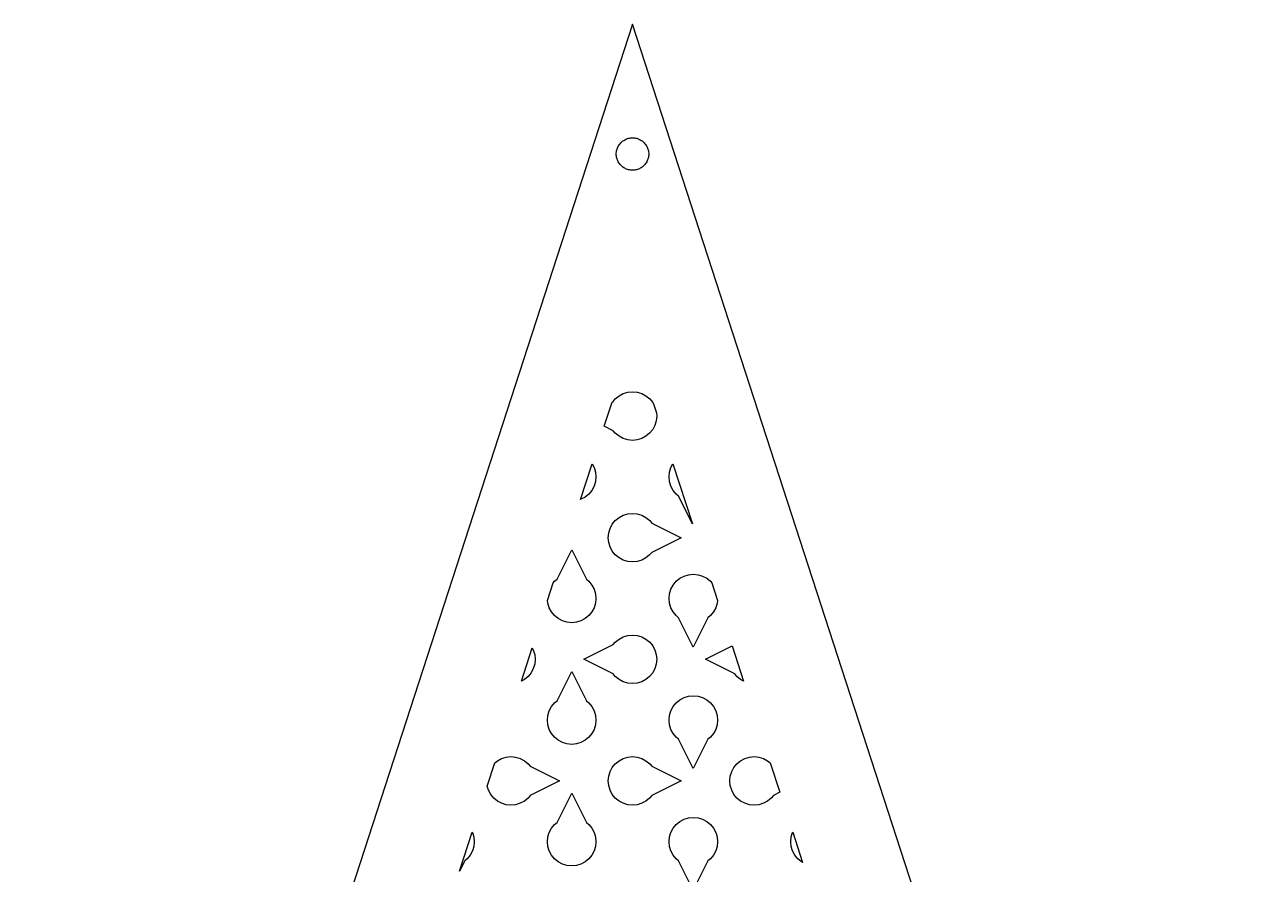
# Model space of a CAD drawing. Header units: metres. Extents: x -75 to 75, y 0 to 231.
# Drawn here: x -75 to 75, y 125.9 to 230.8 of the extents above; entities that cross this region are included whole.
import ezdxf

# ---------------------------------------------------------------- set-up
doc = ezdxf.new("R2010")
doc.units = ezdxf.units.M

msp = doc.modelspace()

# ---------------------------------------------------------------- linework, layer by layer
for p, q in [((0, 230.826), (-75, 0)), ((75, 0), (0, 230.826)), ((-1.68864, 215.898), (-1.61803, 216.002)), ((-1.61803, 216.002), (-1.54102, 216.101)), ((-1.54102, 216.101), (-1.45793, 216.195)), ((-1.45793, 216.195), (-1.36908, 216.284)), ((-1.36908, 216.284), (-1.27484, 216.367)), ((-1.27484, 216.367), (-1.17557, 216.444)), ((-1.17557, 216.444), (-1.07164, 216.515)), ((-1.07164, 216.515), (-0.9635, 216.579)), ((-0.9635, 216.579), (-0.85155, 216.636)), ((-0.85155, 216.636), (-0.73624, 216.686)), ((-0.73624, 216.686), (-0.61803, 216.728)), ((-0.61803, 216.728), (-0.49738, 216.763)), ((-0.49738, 216.763), (-0.37476, 216.791)), ((-0.37476, 216.791), (-0.25066, 216.81)), ((-0.25066, 216.81), (-0.12558, 216.822)), ((-0.12558, 216.822), (0, 216.826)), ((0, 216.826), (0.12558, 216.822)), ((0.12558, 216.822), (0.25066, 216.81)), ((0.25066, 216.81), (0.37476, 216.791)), ((0.37476, 216.791), (0.49738, 216.763)), ((0.49738, 216.763), (0.61803, 216.728)), ((0.61803, 216.728), (0.73624, 216.686)), ((0.73624, 216.686), (0.85155, 216.636)), ((0.85155, 216.636), (0.9635, 216.579)), ((0.9635, 216.579), (1.07164, 216.515)), ((1.07164, 216.515), (1.17557, 216.444)), ((1.17557, 216.444), (1.27484, 216.367)), ((1.27484, 216.367), (1.36908, 216.284)), ((1.36908, 216.284), (1.45793, 216.195)), ((1.45793, 216.195), (1.54102, 216.101)), ((1.54102, 216.101), (1.61803, 216.002)), ((1.61803, 216.002), (1.68864, 215.898)), ((-2, 214.826), (-1.99605, 214.952)), ((-1.99605, 214.701), (-2, 214.826)), ((-1.99605, 214.952), (-1.98422, 215.077)), ((-1.98422, 214.576), (-1.99605, 214.701)), ((-1.98422, 215.077), (-1.96457, 215.201)), ((-1.96457, 214.451), (-1.98422, 214.576)), ((-1.96457, 215.201), (-1.93716, 215.324)), ((-1.93716, 215.324), (-1.9021, 215.444)), ((-1.9021, 215.444), (-1.85954, 215.562)), ((-1.85954, 215.562), (-1.80965, 215.678)), ((-1.80965, 215.678), (-1.75261, 215.79)), ((-1.75261, 215.79), (-1.68864, 215.898)), ((1.68864, 215.898), (1.75261, 215.79)), ((1.75261, 215.79), (1.80965, 215.678)), ((1.80965, 215.678), (1.85954, 215.562)), ((1.85954, 215.562), (1.9021, 215.444)), ((1.9021, 215.444), (1.93716, 215.324)), ((1.93716, 215.324), (1.96457, 215.201)), ((1.96457, 215.201), (1.98422, 215.077)), ((1.98422, 214.576), (1.96457, 214.451)), ((1.98422, 215.077), (1.99605, 214.952)), ((1.99605, 214.701), (1.98422, 214.576)), ((1.99605, 214.952), (2, 214.826)), ((2, 214.826), (1.99605, 214.701)), ((-1.93716, 214.329), (-1.96457, 214.451)), ((-1.9021, 214.208), (-1.93716, 214.329)), ((-1.85954, 214.09), (-1.9021, 214.208)), ((-1.80965, 213.975), (-1.85954, 214.09)), ((-1.75261, 213.863), (-1.80965, 213.975)), ((-1.68864, 213.755), (-1.75261, 213.863)), ((-1.61803, 213.651), (-1.68864, 213.755)), ((-1.54102, 213.551), (-1.61803, 213.651)), ((-1.45793, 213.457), (-1.54102, 213.551)), ((-1.36908, 213.368), (-1.45793, 213.457)), ((-1.27484, 213.285), (-1.36908, 213.368)), ((-1.17557, 213.208), (-1.27484, 213.285)), ((-1.07164, 213.138), (-1.17557, 213.208)), ((-0.9635, 213.074), (-1.07164, 213.138)), ((-0.85155, 213.017), (-0.9635, 213.074)), ((-0.73624, 212.967), (-0.85155, 213.017)), ((0.85155, 213.017), (0.73624, 212.967)), ((0.9635, 213.074), (0.85155, 213.017)), ((1.07164, 213.138), (0.9635, 213.074)), ((1.17557, 213.208), (1.07164, 213.138)), ((1.27484, 213.285), (1.17557, 213.208)), ((1.36908, 213.368), (1.27484, 213.285)), ((1.45793, 213.457), (1.36908, 213.368)), ((1.54102, 213.551), (1.45793, 213.457)), ((1.61803, 213.651), (1.54102, 213.551)), ((1.68864, 213.755), (1.61803, 213.651)), ((1.75261, 213.863), (1.68864, 213.755)), ((1.80965, 213.975), (1.75261, 213.863)), ((1.85954, 214.09), (1.80965, 213.975)), ((1.9021, 214.208), (1.85954, 214.09)), ((1.93716, 214.329), (1.9021, 214.208)), ((1.96457, 214.451), (1.93716, 214.329)), ((-0.61803, 212.924), (-0.73624, 212.967)), ((-0.49738, 212.889), (-0.61803, 212.924)), ((-0.37476, 212.862), (-0.49738, 212.889)), ((-0.25066, 212.842), (-0.37476, 212.862)), ((-0.12558, 212.83), (-0.25066, 212.842)), ((0, 212.826), (-0.12558, 212.83)), ((0.12558, 212.83), (0, 212.826)), ((0.25066, 212.842), (0.12558, 212.83)), ((0.37476, 212.862), (0.25066, 212.842)), ((0.49738, 212.889), (0.37476, 212.862)), ((0.61803, 212.924), (0.49738, 212.889)), ((0.73624, 212.967), (0.61803, 212.924)), ((-2.37076, 184.308), (-2.11716, 184.618)), ((-2.11716, 184.618), (-1.66351, 184.989)), ((-1.66351, 184.989), (-1.14487, 185.266)), ((-1.14487, 185.266), (-0.58411, 185.436)), ((-0.58411, 185.436), (0, 185.494)), ((0, 185.494), (0.58411, 185.437)), ((0.58411, 185.437), (1.14487, 185.266)), ((1.14487, 185.266), (1.66306, 184.99)), ((1.66306, 184.99), (2.11716, 184.618)), ((2.11716, 184.618), (2.48932, 184.164)), ((-3.4902, 181.252), (-2.52162, 184.233)), ((-2.52162, 184.233), (-2.37076, 184.308)), ((2.48932, 184.164), (2.62941, 183.901)), ((2.62941, 183.901), (2.95348, 182.904)), ((2.93655, 181.916), (2.76581, 181.355)), ((2.99332, 182.5), (2.93655, 181.916)), ((2.95348, 182.904), (2.99332, 182.5)), ((-2.37076, 180.692), (-3.4902, 181.252)), ((-2.11761, 180.383), (-2.37076, 180.692)), ((-1.66351, 180.011), (-2.11761, 180.383)), ((-1.14487, 179.734), (-1.66351, 180.011)), ((1.66306, 180.011), (1.14487, 179.734)), ((2.1167, 180.382), (1.66306, 180.011)), ((2.48886, 180.836), (2.1167, 180.382)), ((2.76581, 181.355), (2.48886, 180.836)), ((-0.58411, 179.563), (-1.14487, 179.734)), ((0, 179.506), (-0.58411, 179.563)), ((0.58411, 179.564), (0, 179.506)), ((1.14487, 179.734), (0.58411, 179.564)), ((-6.42728, 172.212), (-4.99225, 176.629)), ((-4.99225, 176.629), (-4.73419, 176.145)), ((-4.73419, 176.145), (-4.56436, 175.584)), ((-4.56436, 175.584), (-4.50623, 175)), ((4.50623, 175), (4.56345, 175.584)), ((4.56345, 175.584), (4.73419, 176.145)), ((4.73419, 176.145), (4.99232, 176.629)), ((4.99232, 176.629), (7.40446, 169.205)), ((-4.56345, 174.416), (-4.73419, 173.855)), ((-4.50623, 175), (-4.56345, 174.416)), ((4.56436, 174.416), (4.50623, 175)), ((4.73419, 173.855), (4.56436, 174.416)), ((-5.83694, 172.511), (-6.35513, 172.234)), ((-5.3833, 172.882), (-5.83694, 172.511)), ((-5.01114, 173.336), (-5.3833, 172.882)), ((-4.73419, 173.855), (-5.01114, 173.336)), ((5.01022, 173.337), (4.73419, 173.855)), ((5.38239, 172.883), (5.01022, 173.337)), ((5.69183, 172.629), (5.38239, 172.883)), ((7.40446, 169.205), (5.69183, 172.629)), ((-6.35513, 172.234), (-6.42728, 172.212)), ((-2.48932, 169.163), (-2.11716, 169.617)), ((-2.11716, 169.617), (-1.66306, 169.989)), ((-1.66306, 169.989), (-1.14487, 170.266)), ((-1.14487, 170.266), (-0.58411, 170.436)), ((-0.58411, 170.436), (0, 170.494)), ((0, 170.494), (0.58411, 170.437)), ((0.58411, 170.437), (1.14487, 170.266)), ((1.14487, 170.266), (1.66351, 169.989)), ((1.66351, 169.989), (2.11761, 169.617)), ((2.11761, 169.617), (2.37076, 169.308)), ((-2.99332, 167.5), (-2.93655, 168.084)), ((-2.93655, 168.084), (-2.76581, 168.645)), ((-2.76581, 168.645), (-2.48932, 169.163)), ((2.37076, 169.308), (5.98618, 167.5)), ((-2.93564, 166.915), (-2.99332, 167.5)), ((-2.76581, 166.355), (-2.93564, 166.915)), ((5.98618, 167.5), (2.37076, 165.692)), ((-9.30817, 162.371), (-7.5, 165.986)), ((-7.5, 165.986), (-5.69183, 162.371)), ((-2.48932, 165.836), (-2.76581, 166.355)), ((-2.11716, 165.382), (-2.48932, 165.836)), ((-1.66306, 165.01), (-2.11716, 165.382)), ((-1.14487, 164.734), (-1.66306, 165.01)), ((1.66351, 165.011), (1.14487, 164.734)), ((2.1167, 165.382), (1.66351, 165.011)), ((2.37076, 165.692), (2.1167, 165.382)), ((-0.58411, 164.563), (-1.14487, 164.734)), ((0, 164.506), (-0.58411, 164.563)), ((0.58411, 164.564), (0, 164.506)), ((1.14487, 164.734), (0.58411, 164.564)), ((-9.76668, 161.935), (-9.61716, 162.117)), ((-9.61716, 162.117), (-9.30817, 162.371)), ((-5.69183, 162.371), (-5.38193, 162.117)), ((-5.38193, 162.117), (-5.01022, 161.663)), ((5.00977, 161.663), (5.38193, 162.117)), ((5.38193, 162.117), (5.83603, 162.489)), ((5.83603, 162.489), (6.35468, 162.766)), ((6.35468, 162.766), (6.91544, 162.936)), ((6.91544, 162.936), (7.5, 162.993)), ((7.5, 162.993), (8.08411, 162.937)), ((8.08411, 162.937), (8.64487, 162.766)), ((8.64487, 162.766), (9.16351, 162.489)), ((9.16351, 162.489), (9.61761, 162.117)), ((9.61761, 162.117), (9.76662, 161.935)), ((-10.4707, 159.768), (-9.76668, 161.935)), ((-5.01022, 161.663), (-4.73373, 161.145)), ((-4.73373, 161.145), (-4.5639, 160.584)), ((-4.5639, 160.584), (-4.50577, 160)), ((4.50577, 160), (4.56299, 160.584)), ((4.56299, 160.584), (4.73373, 161.145)), ((4.73373, 161.145), (5.00977, 161.663)), ((9.76662, 161.935), (10.471, 159.767)), ((-10.4356, 159.416), (-10.4707, 159.768)), ((-10.2658, 158.855), (-10.4356, 159.416)), ((-4.56299, 159.416), (-4.73373, 158.855)), ((-4.50577, 160), (-4.56299, 159.416)), ((4.5639, 159.416), (4.50577, 160)), ((4.73373, 158.855), (4.5639, 159.416)), ((10.4366, 159.416), (10.2658, 158.855)), ((10.471, 159.767), (10.4366, 159.416)), ((-9.98978, 158.337), (-10.2658, 158.855)), ((-9.61761, 157.883), (-9.98978, 158.337)), ((-9.16351, 157.511), (-9.61761, 157.883)), ((-8.64487, 157.234), (-9.16351, 157.511)), ((-5.83603, 157.511), (-6.35468, 157.234)), ((-5.38239, 157.883), (-5.83603, 157.511)), ((-5.01022, 158.337), (-5.38239, 157.883)), ((-4.73373, 158.855), (-5.01022, 158.337)), ((5.01022, 158.337), (4.73373, 158.855)), ((5.38193, 157.883), (5.01022, 158.337)), ((5.69183, 157.629), (5.38193, 157.883)), ((7.5, 154.014), (5.69183, 157.629)), ((9.30817, 157.629), (7.5, 154.014)), ((9.6167, 157.882), (9.30817, 157.629)), ((9.98886, 158.336), (9.6167, 157.882)), ((10.2658, 158.855), (9.98886, 158.336)), ((-8.08411, 157.063), (-8.64487, 157.234)), ((-7.5, 157.007), (-8.08411, 157.063)), ((-6.91544, 157.064), (-7.5, 157.007)), ((-6.35468, 157.234), (-6.91544, 157.064)), ((-2.37076, 154.308), (-2.11716, 154.618)), ((-2.11716, 154.618), (-1.66351, 154.989)), ((-1.66351, 154.989), (-1.14487, 155.266)), ((-1.14487, 155.266), (-0.58411, 155.436)), ((-0.58411, 155.436), (0, 155.494)), ((0, 155.494), (0.58411, 155.437)), ((0.58411, 155.437), (1.14487, 155.266)), ((1.14487, 155.266), (1.66306, 154.99)), ((1.66306, 154.99), (2.11716, 154.618)), ((2.11716, 154.618), (2.48932, 154.164)), ((-13.705, 149.814), (-12.3746, 153.908)), ((-12.3746, 153.908), (-12.2342, 153.645)), ((-12.2342, 153.645), (-12.0644, 153.084)), ((-12.0644, 153.084), (-12.0067, 152.499)), ((-5.98618, 152.5), (-2.37076, 154.308)), ((2.48932, 154.164), (2.76581, 153.645)), ((2.76581, 153.645), (2.93564, 153.085)), ((2.93564, 153.085), (2.99332, 152.5)), ((9.01382, 152.5), (12.2984, 154.143)), ((12.2984, 154.143), (13.705, 149.814)), ((-12.0634, 151.915), (-12.2342, 151.355)), ((-12.0067, 152.499), (-12.0634, 151.915)), ((-2.37076, 150.692), (-5.98618, 152.5)), ((2.93655, 151.916), (2.76581, 151.355)), ((2.99332, 152.5), (2.93655, 151.916)), ((12.6292, 150.692), (9.01382, 152.5)), ((-13.3365, 150.011), (-13.705, 149.814)), ((-12.8828, 150.382), (-13.3365, 150.011)), ((-12.5107, 150.836), (-12.8828, 150.382)), ((-12.2342, 151.355), (-12.5107, 150.836)), ((-9.30817, 147.371), (-7.5, 150.986)), ((-7.5, 150.986), (-5.69183, 147.371)), ((-2.11761, 150.383), (-2.37076, 150.692)), ((-1.66351, 150.011), (-2.11761, 150.383)), ((-1.14487, 149.734), (-1.66351, 150.011)), ((1.66306, 150.011), (1.14487, 149.734)), ((2.1167, 150.382), (1.66306, 150.011)), ((2.48886, 150.836), (2.1167, 150.382)), ((2.76581, 151.355), (2.48886, 150.836)), ((12.8824, 150.383), (12.6292, 150.692)), ((13.3365, 150.011), (12.8824, 150.383)), ((13.705, 149.814), (13.3365, 150.011)), ((-0.58411, 149.563), (-1.14487, 149.734)), ((0, 149.506), (-0.58411, 149.563)), ((0.58411, 149.564), (0, 149.506)), ((1.14487, 149.734), (0.58411, 149.564)), ((-9.98978, 146.663), (-9.61761, 147.117)), ((-9.61761, 147.117), (-9.30817, 147.371)), ((-5.69183, 147.371), (-5.38239, 147.117)), ((-5.38239, 147.117), (-5.01022, 146.663)), ((5.01068, 146.663), (5.38284, 147.117)), ((5.38284, 147.117), (5.83694, 147.489)), ((5.83694, 147.489), (6.35513, 147.766)), ((6.35513, 147.766), (6.91589, 147.936)), ((6.91589, 147.936), (7.50046, 147.993)), ((7.50046, 147.993), (8.08456, 147.937)), ((8.08456, 147.937), (8.64532, 147.766)), ((8.64532, 147.766), (9.16351, 147.489)), ((9.16351, 147.489), (9.61761, 147.117)), ((9.61761, 147.117), (9.98978, 146.663)), ((-10.4942, 145), (-10.437, 145.584)), ((-10.437, 145.584), (-10.2663, 146.145)), ((-10.2663, 146.145), (-9.98978, 146.663)), ((-5.01022, 146.663), (-4.73419, 146.145)), ((-4.73419, 146.145), (-4.56436, 145.584)), ((-4.56436, 145.584), (-4.50623, 145)), ((4.50623, 145), (4.56345, 145.584)), ((4.56345, 145.584), (4.73419, 146.145)), ((4.73419, 146.145), (5.01068, 146.663)), ((9.98978, 146.663), (10.2663, 146.145)), ((10.2663, 146.145), (10.4361, 145.584)), ((10.4361, 145.584), (10.4942, 145)), ((-10.4361, 144.416), (-10.4942, 145)), ((-10.2663, 143.855), (-10.4361, 144.416)), ((-4.56345, 144.416), (-4.73419, 143.855)), ((-4.50623, 145), (-4.56345, 144.416)), ((4.56436, 144.416), (4.50623, 145)), ((4.73419, 143.855), (4.56436, 144.416)), ((10.437, 144.416), (10.2663, 143.855)), ((10.4942, 145), (10.437, 144.416)), ((-9.98978, 143.337), (-10.2663, 143.855)), ((-9.61761, 142.883), (-9.98978, 143.337)), ((-9.16351, 142.511), (-9.61761, 142.883)), ((-8.64532, 142.234), (-9.16351, 142.511)), ((-5.83694, 142.511), (-6.35513, 142.234)), ((-5.3833, 142.882), (-5.83694, 142.511)), ((-5.01114, 143.336), (-5.3833, 142.882)), ((-4.73419, 143.855), (-5.01114, 143.336)), ((5.01022, 143.337), (4.73419, 143.855)), ((5.38239, 142.883), (5.01022, 143.337)), ((5.69183, 142.629), (5.38239, 142.883)), ((7.5, 139.014), (5.69183, 142.629)), ((9.30817, 142.629), (7.5, 139.014)), ((9.61716, 142.882), (9.30817, 142.629)), ((9.98932, 143.336), (9.61716, 142.882)), ((10.2663, 143.855), (9.98932, 143.336)), ((-8.08456, 142.063), (-8.64532, 142.234)), ((-7.50046, 142.007), (-8.08456, 142.063)), ((-6.91589, 142.064), (-7.50046, 142.007)), ((-6.35513, 142.234), (-6.91589, 142.064)), ((-17.9164, 136.852), (-16.982, 139.728)), ((-16.982, 139.728), (-16.6635, 139.989)), ((-16.6635, 139.989), (-16.1449, 140.266)), ((-16.1449, 140.266), (-15.5841, 140.436)), ((-15.5841, 140.436), (-15, 140.494)), ((-15, 140.494), (-14.4159, 140.437)), ((-14.4159, 140.437), (-13.8551, 140.266)), ((-13.8551, 140.266), (-13.3365, 139.989)), ((-13.3365, 139.989), (-12.8824, 139.617)), ((-12.8824, 139.617), (-12.6292, 139.308)), ((-2.48932, 139.163), (-2.11716, 139.617)), ((-2.11716, 139.617), (-1.66306, 139.989)), ((-1.66306, 139.989), (-1.14487, 140.266)), ((-1.14487, 140.266), (-0.58411, 140.436)), ((-0.58411, 140.436), (0, 140.494)), ((0, 140.494), (0.58411, 140.437)), ((0.58411, 140.437), (1.14487, 140.266)), ((1.14487, 140.266), (1.66351, 139.989)), ((1.66351, 139.989), (2.11761, 139.617)), ((2.11761, 139.617), (2.37076, 139.308)), ((12.5102, 139.163), (12.8824, 139.617)), ((12.8824, 139.617), (13.3365, 139.989)), ((13.3365, 139.989), (13.8551, 140.266)), ((13.8551, 140.266), (14.4159, 140.436)), ((14.4159, 140.436), (15, 140.494)), ((15, 140.494), (15.5841, 140.437)), ((15.5841, 140.437), (16.1449, 140.266)), ((16.1449, 140.266), (16.6635, 139.989)), ((16.6635, 139.989), (16.982, 139.728)), ((16.982, 139.728), (18.1645, 136.089)), ((-12.6292, 139.308), (-9.01382, 137.5)), ((-2.99332, 137.5), (-2.93655, 138.084)), ((-2.93655, 138.084), (-2.76581, 138.645)), ((-2.76581, 138.645), (-2.48932, 139.163)), ((2.37076, 139.308), (5.98618, 137.5)), ((12.0067, 137.501), (12.0634, 138.085)), ((12.0634, 138.085), (12.2342, 138.645)), ((12.2342, 138.645), (12.5102, 139.163)), ((-17.7658, 136.355), (-17.9164, 136.852)), ((-9.01382, 137.5), (-12.6292, 135.692)), ((-2.93564, 136.915), (-2.99332, 137.5)), ((-2.76581, 136.355), (-2.93564, 136.915)), ((5.98618, 137.5), (2.37076, 135.692)), ((12.0644, 136.916), (12.0067, 137.501)), ((12.2342, 136.355), (12.0644, 136.916)), ((-17.4898, 135.837), (-17.7658, 136.355)), ((-17.1176, 135.383), (-17.4898, 135.837)), ((-16.6635, 135.011), (-17.1176, 135.383)), ((-16.1449, 134.734), (-16.6635, 135.011)), ((-13.3369, 135.011), (-13.8551, 134.734)), ((-12.8833, 135.382), (-13.3369, 135.011)), ((-12.6292, 135.692), (-12.8833, 135.382)), ((-9.30817, 132.371), (-7.5, 135.986)), ((-7.5, 135.986), (-5.69183, 132.371)), ((-2.48932, 135.836), (-2.76581, 136.355)), ((-2.11716, 135.382), (-2.48932, 135.836)), ((-1.66306, 135.01), (-2.11716, 135.382)), ((-1.14487, 134.734), (-1.66306, 135.01)), ((1.66351, 135.011), (1.14487, 134.734)), ((2.1167, 135.382), (1.66351, 135.011)), ((2.37076, 135.692), (2.1167, 135.382)), ((12.5102, 135.837), (12.2342, 136.355)), ((12.8824, 135.383), (12.5102, 135.837)), ((13.3365, 135.011), (12.8824, 135.383)), ((13.8551, 134.734), (13.3365, 135.011)), ((16.6631, 135.011), (16.1449, 134.734)), ((17.1167, 135.382), (16.6631, 135.011)), ((17.3708, 135.692), (17.1167, 135.382)), ((18.1645, 136.089), (17.3708, 135.692)), ((-15.5841, 134.563), (-16.1449, 134.734)), ((-15, 134.506), (-15.5841, 134.563)), ((-14.4159, 134.564), (-15, 134.506)), ((-13.8551, 134.734), (-14.4159, 134.564)), ((-0.58411, 134.563), (-1.14487, 134.734)), ((0, 134.506), (-0.58411, 134.563)), ((0.58411, 134.564), (0, 134.506)), ((1.14487, 134.734), (0.58411, 134.564)), ((14.4159, 134.563), (13.8551, 134.734)), ((15, 134.506), (14.4159, 134.563)), ((15.5841, 134.564), (15, 134.506)), ((16.1449, 134.734), (15.5841, 134.564)), ((-9.98932, 131.663), (-9.61716, 132.117)), ((-9.61716, 132.117), (-9.30817, 132.371)), ((-5.69183, 132.371), (-5.38193, 132.117)), ((-5.38193, 132.117), (-5.01022, 131.663)), ((5.00977, 131.663), (5.38193, 132.117)), ((5.38193, 132.117), (5.83603, 132.489)), ((5.83603, 132.489), (6.35468, 132.766)), ((6.35468, 132.766), (6.91544, 132.936)), ((6.91544, 132.936), (7.5, 132.993)), ((7.5, 132.993), (8.08411, 132.937)), ((8.08411, 132.937), (8.64487, 132.766)), ((8.64487, 132.766), (9.16351, 132.489)), ((9.16351, 132.489), (9.61761, 132.117)), ((9.61761, 132.117), (9.98978, 131.663)), ((-21.3237, 126.366), (-19.757, 131.188)), ((-19.757, 131.188), (-19.7342, 131.145)), ((-19.7342, 131.145), (-19.5644, 130.584)), ((-19.5644, 130.584), (-19.5062, 130)), ((-10.4938, 130), (-10.4366, 130.584)), ((-10.4366, 130.584), (-10.2658, 131.145)), ((-10.2658, 131.145), (-9.98932, 131.663)), ((-5.01022, 131.663), (-4.73373, 131.145)), ((-4.73373, 131.145), (-4.5639, 130.584)), ((-4.5639, 130.584), (-4.50577, 130)), ((4.50577, 130), (4.56299, 130.584)), ((4.56299, 130.584), (4.73373, 131.145)), ((4.73373, 131.145), (5.00977, 131.663)), ((9.98978, 131.663), (10.2658, 131.145)), ((10.2658, 131.145), (10.4356, 130.584)), ((10.4356, 130.584), (10.4938, 130)), ((19.5062, 130), (19.5634, 130.584)), ((19.5634, 130.584), (19.7342, 131.145)), ((19.7342, 131.145), (19.757, 131.188)), ((19.757, 131.188), (20.9757, 127.437)), ((-19.5634, 129.416), (-19.7342, 128.855)), ((-19.5062, 130), (-19.5634, 129.416)), ((-10.4356, 129.416), (-10.4938, 130)), ((-10.2658, 128.855), (-10.4356, 129.416)), ((-4.56299, 129.416), (-4.73373, 128.855)), ((-4.50577, 130), (-4.56299, 129.416)), ((4.5639, 129.416), (4.50577, 130)), ((4.73373, 128.855), (4.5639, 129.416)), ((10.4366, 129.416), (10.2658, 128.855)), ((10.4938, 130), (10.4366, 129.416)), ((19.5644, 129.416), (19.5062, 130)), ((19.7342, 128.855), (19.5644, 129.416)), ((-20.6918, 127.629), (-21.3237, 126.366)), ((-20.3833, 127.882), (-20.6918, 127.629)), ((-20.0111, 128.336), (-20.3833, 127.882)), ((-19.7342, 128.855), (-20.0111, 128.336)), ((-9.98978, 128.337), (-10.2658, 128.855)), ((-9.61761, 127.883), (-9.98978, 128.337)), ((-9.16351, 127.511), (-9.61761, 127.883)), ((-8.64487, 127.234), (-9.16351, 127.511)), ((-5.83603, 127.511), (-6.35468, 127.234)), ((-5.38239, 127.883), (-5.83603, 127.511)), ((-5.01022, 128.337), (-5.38239, 127.883)), ((-4.73373, 128.855), (-5.01022, 128.337)), ((5.01022, 128.337), (4.73373, 128.855)), ((5.38193, 127.883), (5.01022, 128.337)), ((5.69183, 127.629), (5.38193, 127.883)), ((7.5, 124.014), (5.69183, 127.629)), ((9.30817, 127.629), (7.5, 124.014)), ((9.6167, 127.882), (9.30817, 127.629)), ((9.98886, 128.336), (9.6167, 127.882)), ((10.2658, 128.855), (9.98886, 128.336)), ((20.0102, 128.337), (19.7342, 128.855)), ((20.3824, 127.883), (20.0102, 128.337)), ((20.8365, 127.511), (20.3824, 127.883)), ((20.9757, 127.437), (20.8365, 127.511)), ((-8.08411, 127.063), (-8.64487, 127.234)), ((-7.5, 127.007), (-8.08411, 127.063)), ((-6.91544, 127.064), (-7.5, 127.007)), ((-6.35468, 127.234), (-6.91544, 127.064))]:
    msp.add_line(p, q)

doc.saveas('drawing.dxf')
